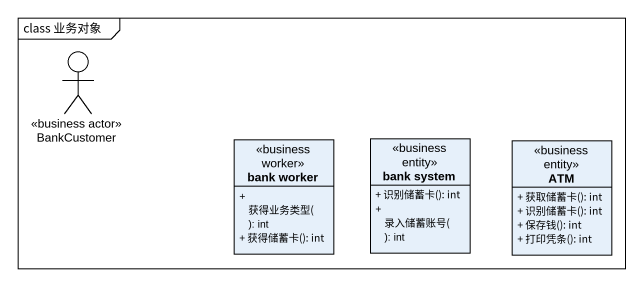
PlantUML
@startuml
mainframe class 业务对象
allowmixing
hide circle
hide empty members
skinparam classAttributeIconSize 0
actor BankCustomer <<business actor>>
class "bank worker" as bank_worker <<business worker>> {
  + 获得业务类型(): int
  + 获得储蓄卡(): int
}
class "bank system" as bank_system <<business entity>> {
  + 识别储蓄卡(): int
  + 录入储蓄账号(): int
}
class ATM <<business entity>> {
  + 获取储蓄卡(): int
  + 识别储蓄卡(): int
  + 保存钱(): int
  + 打印凭条(): int
}
@enduml
